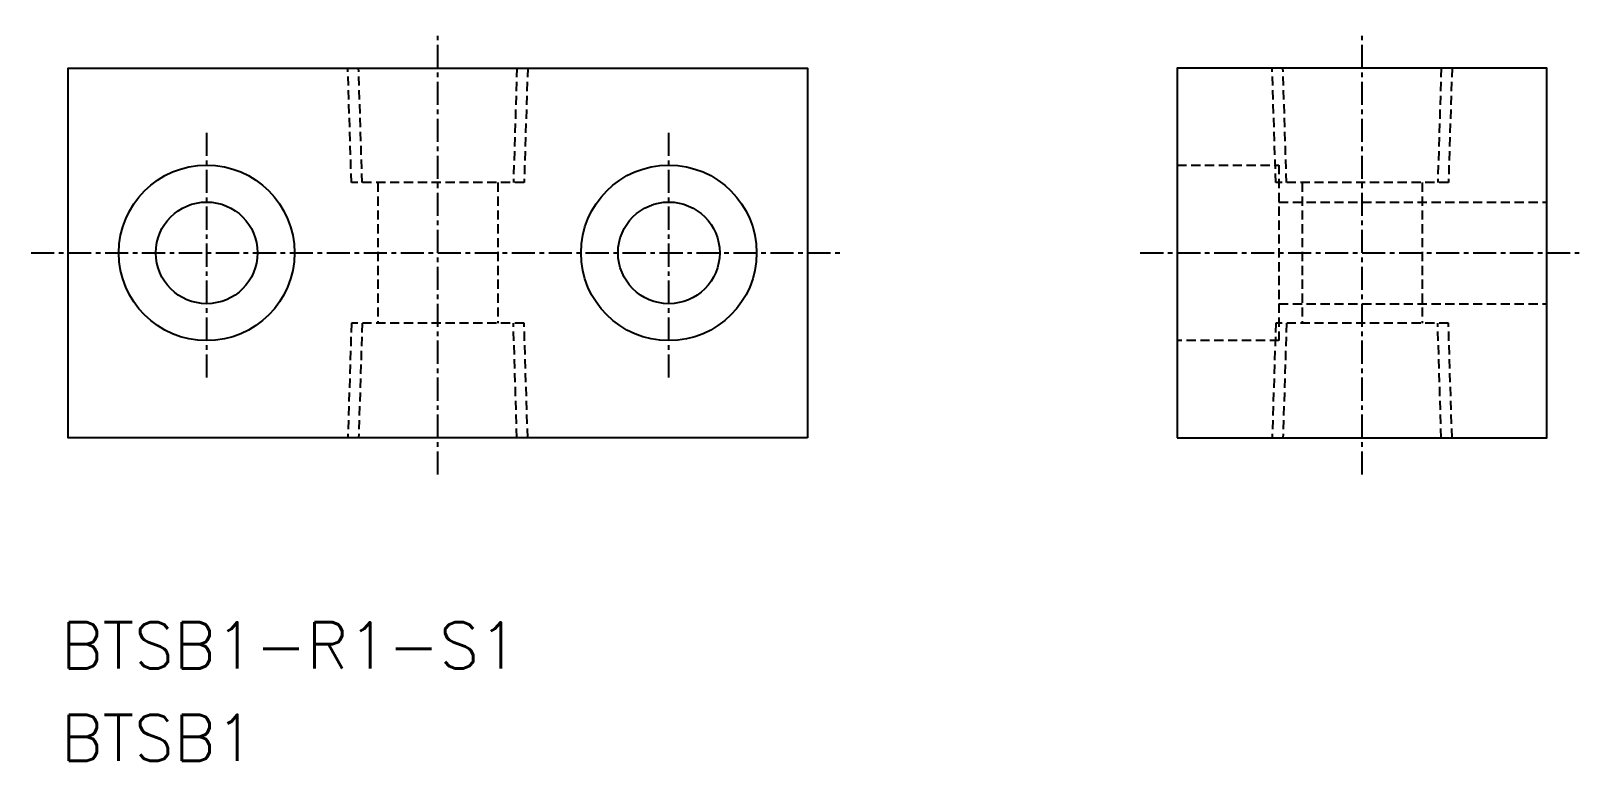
# Model space of a CAD drawing. Extents: x 95 to 179, y 70 to 109.5.
import ezdxf
from ezdxf.enums import TextEntityAlignment as Align

# ---------------------------------------------------------------- set-up
doc = ezdxf.new("R2010")
doc.units = 0
doc.linetypes.add('CENTER', pattern=[2, 1.25, -0.25, 0.25, -0.25])
doc.linetypes.add('DASHED', pattern=[0.75, 0.5, -0.25])
doc.layers.get('0').update_dxf_attribs({"linetype": 'CONTINUOUS'})
doc.layers.add('CENTER', color=1, linetype='CENTER')
doc.styles.get("Standard").update_dxf_attribs({"font": 'txt.shx', "bigfont": 'extfont.shx'})

msp = doc.modelspace()

# ---------------------------------------------------------------- linework, layer by layer
at = {"color": 3, "linetype": 'DASHED'}
for p, q in [((112.33, 101.3), (112.136, 107.5)), ((112.911, 101.3), (112.717, 107.5)), ((121.283, 107.5), (121.089, 101.3)), ((121.864, 107.5), (121.67, 101.3)), ((162.33, 101.3), (162.136, 107.5)), ((162.911, 101.3), (162.717, 107.5)), ((171.283, 107.5), (171.089, 101.3)), ((171.864, 107.5), (171.67, 101.3)), ((157, 102.25), (162.5, 102.25)), ((162.5, 102.25), (162.5, 92.75)), ((121.67, 101.3), (112.33, 101.3)), ((113.75, 101.3), (113.75, 93.7)), ((120.25, 101.3), (120.25, 93.7)), ((171.67, 101.3), (162.33, 101.3)), ((163.75, 101.3), (163.75, 93.7)), ((170.25, 101.3), (170.25, 93.7)), ((162.5, 100.25), (177, 100.25)), ((162.5, 94.75), (177, 94.75)), ((112.33, 93.7), (112.136, 87.5)), ((121.67, 93.7), (112.33, 93.7)), ((112.911, 93.7), (112.717, 87.5)), ((121.283, 87.5), (121.089, 93.7)), ((121.864, 87.5), (121.67, 93.7)), ((162.33, 93.7), (162.136, 87.5)), ((171.67, 93.7), (162.33, 93.7)), ((162.911, 93.7), (162.717, 87.5)), ((171.283, 87.5), (171.089, 93.7)), ((171.864, 87.5), (171.67, 93.7)), ((162.5, 92.75), (157, 92.75))]:
    msp.add_line(p, q, dxfattribs=at)
at = {"color": 7, "linetype": 'CONTINUOUS'}
for points in [[(137, 87.5), (97, 87.5), (97, 107.5), (137, 107.5)], [(157, 87.5), (177, 87.5), (177, 107.5), (157, 107.5)]]:
    msp.add_lwpolyline(points, close=True, dxfattribs=at)
for centre, radius in [((104.5, 97.5), 4.75), ((129.5, 97.5), 4.75), ((104.5, 97.5), 2.75), ((129.5, 97.5), 2.75)]:
    msp.add_circle(centre, radius, dxfattribs=at)
at = {"layer": 'CENTER', "color": 1, "linetype": 'CENTER'}
for p, q in [((117, 85.5), (117, 109.5)), ((167, 85.5), (167, 109.5)), ((104.5, 90.75), (104.5, 104.25)), ((129.5, 90.75), (129.5, 104.25)), ((95, 97.5), (139, 97.5)), ((155, 97.5), (179, 97.5))]:
    msp.add_line(p, q, dxfattribs=at)

# ---------------------------------------------------------------- texts
at = {"color": 7, "linetype": 'CONTINUOUS'}
for s, p in [('BTSB1-R1-S1', (96.621, 76.262)), ('BTSB1', (96.621, 71.262))]:
    msp.add_text(s, height=2.5, dxfattribs=at).set_placement(p, align=Align.MIDDLE_LEFT)

doc.saveas('drawing.dxf')
